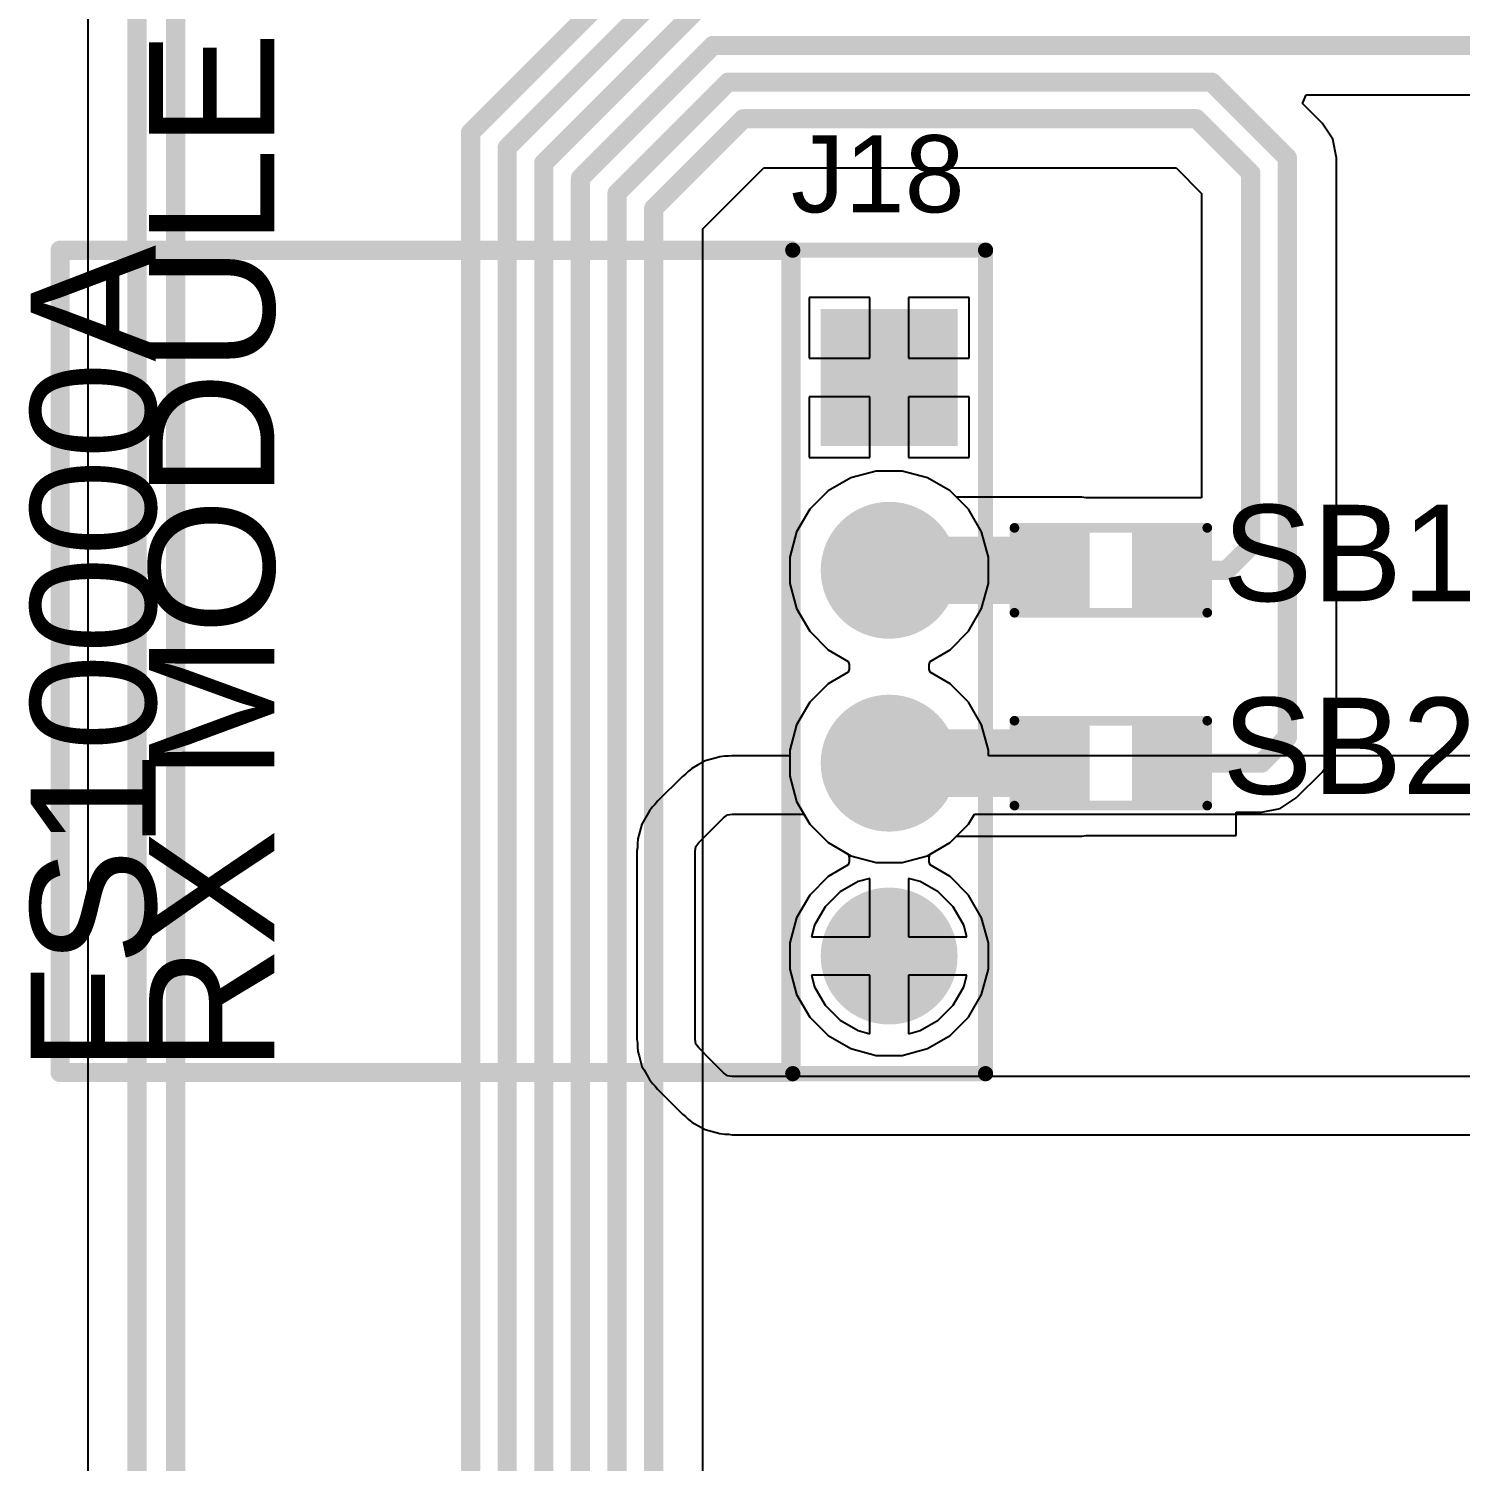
# Model space of a CAD drawing. Header units: millimetres. Extents: x 0 to 214, y 0 to 214.
# Drawn here: x 5.674 to 6.416, y 3.093 to 3.836 of the extents above; entities that cross this region are included whole.
import ezdxf

# ---------------------------------------------------------------- set-up
doc = ezdxf.new("R2010")
doc.units = ezdxf.units.MM
doc.header["$MEASUREMENT"] = 0
for name, color, linetype in [('BottomLayer', 5, 'Continuous'), ('BottomSolder', 6, 'Continuous'), ('MultiLayer', 9, 'Continuous'), ('PadHoleLayer', 156, 'Continuous'), ('TopLayer', 1, 'Continuous'), ('TopOverlay', 2, 'Continuous'), ('TopPaste', 8, 'Continuous'), ('TopSolder', 216, 'Continuous')]:
    doc.layers.add(name, color=color, linetype=linetype)
doc.styles.add('Arial', font='', dxfattribs={"height": 0.2})
doc.styles.get('Arial').set_extended_font_data('Arial')

# ---------------------------------------------------------------- blocks, each defined once
blk = doc.blocks.new('HDR1X4_F______196')
at = {"layer": 'BottomLayer'}
blk.add_hatch(color=5, dxfattribs=at).paths.add_polyline_path([(-0.1815, 0.0315), (-0.1185, 0.0315), (-0.1185, -0.0315), (-0.1815, -0.0315)])
h = blk.add_hatch(color=5, dxfattribs=at)
edge = h.paths.add_edge_path()
edge.add_arc((-0.05, 0), 0.0315, 0, 360)
h = blk.add_hatch(color=5, dxfattribs=at)
edge = h.paths.add_edge_path()
edge.add_arc((0.05, 0), 0.0315, 0, 360)
h = blk.add_hatch(color=5, dxfattribs=at)
edge = h.paths.add_edge_path()
edge.add_arc((0.15, 0), 0.0315, 0, 360)
at = {"layer": 'BottomSolder'}
blk.add_hatch(color=6, dxfattribs=at).paths.add_polyline_path([(-0.1855, 0.0355), (-0.1145, 0.0355), (-0.1145, -0.0355), (-0.1855, -0.0355)])
h = blk.add_hatch(color=6, dxfattribs=at)
edge = h.paths.add_edge_path()
edge.add_arc((-0.05, 0), 0.0355, 0, 360)
h = blk.add_hatch(color=6, dxfattribs=at)
edge = h.paths.add_edge_path()
edge.add_arc((0.05, 0), 0.0355, 0, 360)
h = blk.add_hatch(color=6, dxfattribs=at)
edge = h.paths.add_edge_path()
edge.add_arc((0.15, 0), 0.0355, 0, 360)
at = {"layer": 'MultiLayer'}
blk.add_hatch(color=9, dxfattribs=at).paths.add_polyline_path([(-0.1815, 0.0315), (-0.1185, 0.0315), (-0.1185, -0.0315), (-0.1815, -0.0315)])
h = blk.add_hatch(color=9, dxfattribs=at)
edge = h.paths.add_edge_path()
edge.add_arc((-0.05, 0), 0.0315, 0, 360)
h = blk.add_hatch(color=9, dxfattribs=at)
edge = h.paths.add_edge_path()
edge.add_arc((0.05, 0), 0.0315, 0, 360)
h = blk.add_hatch(color=9, dxfattribs=at)
edge = h.paths.add_edge_path()
edge.add_arc((0.15, 0), 0.0315, 0, 360)
at = {"layer": 'PadHoleLayer'}
h = blk.add_hatch(color=156, dxfattribs=at)
edge = h.paths.add_edge_path()
edge.add_arc((-0.15, 0), 0.0187, 0, 360)
h = blk.add_hatch(color=156, dxfattribs=at)
edge = h.paths.add_edge_path()
edge.add_arc((-0.05, 0), 0.0187, 0, 360)
h = blk.add_hatch(color=156, dxfattribs=at)
edge = h.paths.add_edge_path()
edge.add_arc((0.05, 0), 0.0187, 0, 360)
h = blk.add_hatch(color=156, dxfattribs=at)
edge = h.paths.add_edge_path()
edge.add_arc((0.15, 0), 0.0187, 0, 360)
at = {"layer": 'TopLayer'}
blk.add_hatch(color=1, dxfattribs=at).paths.add_polyline_path([(-0.1815, 0.0315), (-0.1185, 0.0315), (-0.1185, -0.0315), (-0.1815, -0.0315)])
h = blk.add_hatch(color=1, dxfattribs=at)
edge = h.paths.add_edge_path()
edge.add_arc((-0.05, 0), 0.0315, 0, 360)
h = blk.add_hatch(color=1, dxfattribs=at)
edge = h.paths.add_edge_path()
edge.add_arc((0.05, 0), 0.0315, 0, 360)
h = blk.add_hatch(color=1, dxfattribs=at)
edge = h.paths.add_edge_path()
edge.add_arc((0.15, 0), 0.0315, 0, 360)
at = {"layer": 'TopSolder'}
blk.add_hatch(color=216, dxfattribs=at).paths.add_polyline_path([(-0.1855, 0.0355), (-0.1145, 0.0355), (-0.1145, -0.0355), (-0.1855, -0.0355)])
h = blk.add_hatch(color=216, dxfattribs=at)
edge = h.paths.add_edge_path()
edge.add_arc((-0.05, 0), 0.0355, 0, 360)
h = blk.add_hatch(color=216, dxfattribs=at)
edge = h.paths.add_edge_path()
edge.add_arc((0.05, 0), 0.0355, 0, 360)
h = blk.add_hatch(color=216, dxfattribs=at)
edge = h.paths.add_edge_path()
edge.add_arc((0.15, 0), 0.0355, 0, 360)
at = {"layer": 'TopOverlay', "const_width": 0.00787}
for points in [[(-0.216, -0.05), (-0.216, 0.05)], [(0.211, 0.05), (-0.216, 0.05)], [(0.211, -0.05), (0.211, 0.05)], [(0.211, -0.05), (-0.216, -0.05)]]:
    blk.add_lwpolyline(points, dxfattribs=at)
at = {"layer": 'TopOverlay', "const_width": 0.00394}
for points in [[(-0.21797, 0.05, 1), (-0.21403, 0.05, 1)], [(-0.21797, 0.05, 1), (-0.21403, 0.05, 1)], [(0.20903, 0.05, 1), (0.21297, 0.05, 1)], [(0.20903, 0.05, 1), (0.21297, 0.05, 1)], [(-0.21797, -0.05, 1), (-0.21403, -0.05, 1)], [(-0.21797, -0.05, 1), (-0.21403, -0.05, 1)], [(0.20903, -0.05, 1), (0.21297, -0.05, 1)], [(0.20903, -0.05, 1), (0.21297, -0.05, 1)]]:
    blk.add_lwpolyline(points, format="xyb", close=True, dxfattribs=at)
blk = doc.blocks.new('S______B______255')
at = {"layer": 'TopLayer'}
for points in [[(-0.045, -0.0175), (-0.045, 0.0175), (-0.015, 0.0175), (-0.015, -0.0175)], [(0.015, -0.0175), (0.015, 0.0175), (0.045, 0.0175), (0.045, -0.0175)]]:
    blk.add_hatch(color=1, dxfattribs=at).paths.add_polyline_path(points)
at = {"layer": 'TopPaste'}
for points in [[(-0.045, -0.0175), (-0.045, 0.0175), (-0.015, 0.0175), (-0.015, -0.0175)], [(0.015, -0.0175), (0.015, 0.0175), (0.045, 0.0175), (0.045, -0.0175)]]:
    blk.add_hatch(color=8, dxfattribs=at).paths.add_polyline_path(points)
at = {"layer": 'TopSolder'}
for points in [[(-0.049, -0.0215), (-0.049, 0.0215), (-0.011, 0.0215), (-0.011, -0.0215)], [(0.011, -0.0215), (0.011, 0.0215), (0.049, 0.0215), (0.049, -0.0215)]]:
    blk.add_hatch(color=216, dxfattribs=at).paths.add_polyline_path(points)
at = {"layer": 'TopOverlay', "const_width": 0.005}
for points in [[(0.05, 0.022), (-0.05, 0.022)], [(-0.05, 0.022), (-0.05, -0.022)], [(0.05, 0.022), (0.05, -0.022)], [(0.05, -0.022), (-0.05, -0.022)]]:
    blk.add_lwpolyline(points, dxfattribs=at)
at = {"layer": 'TopOverlay', "const_width": 0.0025}
for points in [[(-0.05125, 0.022, 1), (-0.04875, 0.022, 1)], [(-0.05125, 0.022, 1), (-0.04875, 0.022, 1)], [(0.04875, 0.022, 1), (0.05125, 0.022, 1)], [(0.04875, 0.022, 1), (0.05125, 0.022, 1)], [(-0.05125, -0.022, 1), (-0.04875, -0.022, 1)], [(-0.05125, -0.022, 1), (-0.04875, -0.022, 1)], [(0.04875, -0.022, 1), (0.05125, -0.022, 1)], [(0.04875, -0.022, 1), (0.05125, -0.022, 1)]]:
    blk.add_lwpolyline(points, format="xyb", close=True, dxfattribs=at)
blk = doc.blocks.new('S______B______256')
at = {"layer": 'TopLayer'}
for points in [[(-0.045, -0.0175), (-0.045, 0.0175), (-0.015, 0.0175), (-0.015, -0.0175)], [(0.015, -0.0175), (0.015, 0.0175), (0.045, 0.0175), (0.045, -0.0175)]]:
    blk.add_hatch(color=1, dxfattribs=at).paths.add_polyline_path(points)
at = {"layer": 'TopPaste'}
for points in [[(-0.045, -0.0175), (-0.045, 0.0175), (-0.015, 0.0175), (-0.015, -0.0175)], [(0.015, -0.0175), (0.015, 0.0175), (0.045, 0.0175), (0.045, -0.0175)]]:
    blk.add_hatch(color=8, dxfattribs=at).paths.add_polyline_path(points)
at = {"layer": 'TopSolder'}
for points in [[(-0.049, -0.0215), (-0.049, 0.0215), (-0.011, 0.0215), (-0.011, -0.0215)], [(0.011, -0.0215), (0.011, 0.0215), (0.049, 0.0215), (0.049, -0.0215)]]:
    blk.add_hatch(color=216, dxfattribs=at).paths.add_polyline_path(points)
at = {"layer": 'TopOverlay', "const_width": 0.005}
for points in [[(0.05, 0.022), (-0.05, 0.022)], [(-0.05, 0.022), (-0.05, -0.022)], [(0.05, 0.022), (0.05, -0.022)], [(0.05, -0.022), (-0.05, -0.022)]]:
    blk.add_lwpolyline(points, dxfattribs=at)
at = {"layer": 'TopOverlay', "const_width": 0.0025}
for points in [[(-0.05125, 0.022, 1), (-0.04875, 0.022, 1)], [(-0.05125, 0.022, 1), (-0.04875, 0.022, 1)], [(0.04875, 0.022, 1), (0.05125, 0.022, 1)], [(0.04875, 0.022, 1), (0.05125, 0.022, 1)], [(-0.05125, -0.022, 1), (-0.04875, -0.022, 1)], [(-0.05125, -0.022, 1), (-0.04875, -0.022, 1)], [(0.04875, -0.022, 1), (0.05125, -0.022, 1)], [(0.04875, -0.022, 1), (0.05125, -0.022, 1)]]:
    blk.add_lwpolyline(points, format="xyb", close=True, dxfattribs=at)

msp = doc.modelspace()

# ---------------------------------------------------------------- hatches: boundary and pattern name
at = {"layer": 'TopLayer'}
for points in [[(6.11998, 3.5379), (6.21998, 3.5379), (6.21998, 3.5729), (6.11998, 3.5729)], [(6.11998, 3.4379), (6.21998, 3.4379), (6.21998, 3.4729), (6.11998, 3.4729)]]:
    msp.add_hatch(color=1, dxfattribs=at).paths.add_polyline_path(points)

# ---------------------------------------------------------------- linework, layer by layer
at = {"layer": 'BottomLayer'}
for p, q in [((6.10998, 3.69689), (6.07848, 3.69689)), ((6.07848, 3.69689), (6.07848, 3.6654)), ((6.10998, 3.6654), (6.10998, 3.69689)), ((6.16147, 3.69689), (6.12998, 3.69689)), ((6.12998, 3.69689), (6.12998, 3.6654)), ((6.16147, 3.6654), (6.16147, 3.69689)), ((6.07848, 3.6654), (6.10998, 3.6654)), ((6.12998, 3.6654), (6.16147, 3.6654)), ((6.10998, 3.6454), (6.07848, 3.6454)), ((6.07848, 3.6454), (6.07848, 3.6139)), ((6.10998, 3.6139), (6.10998, 3.6454)), ((6.16147, 3.6454), (6.12998, 3.6454)), ((6.12998, 3.6454), (6.12998, 3.6139)), ((6.16147, 3.6139), (6.16147, 3.6454)), ((6.07848, 3.6139), (6.10998, 3.6139)), ((6.12998, 3.6139), (6.16147, 3.6139)), ((6.1001, 3.60338), (6.08836, 3.5966)), ((6.1132, 3.60689), (6.1001, 3.60338)), ((6.12676, 3.60689), (6.1132, 3.60689)), ((6.13986, 3.60338), (6.12676, 3.60689)), ((6.1516, 3.5966), (6.13986, 3.60338)), ((6.08836, 3.5966), (6.07877, 3.58702)), ((6.16119, 3.58702), (6.1516, 3.5966)), ((6.07877, 3.58702), (6.07199, 3.57527)), ((6.16797, 3.57527), (6.16119, 3.58702)), ((6.07199, 3.57527), (6.06848, 3.56218)), ((6.17147, 3.56218), (6.16797, 3.57527)), ((6.06848, 3.56218), (6.06848, 3.54862)), ((6.17147, 3.54862), (6.17147, 3.56218)), ((6.06848, 3.54862), (6.07199, 3.53552)), ((6.16797, 3.53552), (6.17147, 3.54862)), ((6.07199, 3.53552), (6.07877, 3.52378)), ((6.16119, 3.52378), (6.16797, 3.53552)), ((6.07877, 3.52378), (6.08836, 3.51419)), ((6.1516, 3.51419), (6.16119, 3.52378)), ((6.08836, 3.51419), (6.09877, 3.50818)), ((6.14119, 3.50818), (6.1516, 3.51419)), ((6.09877, 3.50818), (6.09921, 3.50659)), ((6.09921, 3.50659), (6.09921, 3.5042)), ((6.14075, 3.50659), (6.14119, 3.50818)), ((6.14075, 3.5042), (6.14075, 3.50659)), ((6.09877, 3.50261), (6.08836, 3.4966)), ((6.09921, 3.5042), (6.09877, 3.50261)), ((6.14119, 3.50261), (6.14075, 3.5042)), ((6.1516, 3.4966), (6.14119, 3.50261)), ((6.08836, 3.4966), (6.07877, 3.48702)), ((6.16119, 3.48702), (6.1516, 3.4966)), ((6.07877, 3.48702), (6.07199, 3.47527)), ((6.16797, 3.47527), (6.16119, 3.48702)), ((6.07199, 3.47527), (6.06848, 3.46218)), ((6.17147, 3.46218), (6.16797, 3.47527)), ((6.06848, 3.46218), (6.06848, 3.45926)), ((6.17147, 3.45926), (6.17147, 3.46218)), ((6.02456, 3.45663), (6.02056, 3.45432)), ((6.03043, 3.4582), (6.02456, 3.45663)), ((6.02456, 3.45663), (6.02456, 3.45663)), ((6.02456, 3.45663), (6.02456, 3.45663)), ((6.03219, 3.45867), (6.03043, 3.4582)), ((6.03469, 3.459), (6.03219, 3.45867)), ((6.03219, 3.45867), (6.03219, 3.45867)), ((6.03219, 3.45867), (6.03219, 3.45867)), ((6.03668, 3.459), (6.03469, 3.459)), ((6.03864, 3.45926), (6.03668, 3.459)), ((6.06848, 3.45926), (6.03864, 3.45926)), ((7.80336, 3.45926), (6.17147, 3.45926)), ((6.01273, 3.44853), (5.99985, 3.43565)), ((6.01431, 3.44973), (6.01273, 3.44853)), ((6.01571, 3.45114), (6.01431, 3.44973)), ((6.01772, 3.45268), (6.01571, 3.45114)), ((6.02056, 3.45432), (6.01772, 3.45268)), ((6.01772, 3.45268), (6.01772, 3.45268)), ((6.01772, 3.45268), (6.01772, 3.45268)), ((5.99724, 3.43267), (5.99571, 3.43067)), ((5.99865, 3.43407), (5.99724, 3.43267)), ((5.99985, 3.43565), (5.99865, 3.43407)), ((5.99571, 3.43066), (5.99176, 3.42382)), ((5.99571, 3.43067), (5.99571, 3.43067)), ((5.99571, 3.43067), (5.99571, 3.43066)), ((6.02496, 3.41796), (6.03413, 3.42713)), ((6.03413, 3.42713), (6.03614, 3.42867)), ((6.03614, 3.42867), (6.03864, 3.429)), ((6.03864, 3.429), (6.07576, 3.429)), ((6.07576, 3.429), (6.07877, 3.42378)), ((6.16119, 3.42378), (6.1642, 3.429)), ((6.1642, 3.429), (7.80336, 3.429)), ((5.99176, 3.42382), (5.98971, 3.41619)), ((5.99176, 3.42382), (5.99176, 3.42382)), ((5.99176, 3.42382), (5.99176, 3.42382)), ((6.02125, 3.41425), (6.02496, 3.41796)), ((6.07877, 3.42378), (6.08836, 3.41419)), ((6.1516, 3.41419), (6.16119, 3.42378)), ((5.98938, 3.4117), (5.98912, 3.40974)), ((5.98971, 3.41619), (5.98938, 3.41369)), ((5.98938, 3.41369), (5.98938, 3.4117)), ((5.98971, 3.41619), (5.98971, 3.41619)), ((5.98971, 3.41619), (5.98971, 3.41619)), ((6.01938, 3.40974), (6.01971, 3.41224)), ((6.01971, 3.41224), (6.02125, 3.41425)), ((6.08836, 3.41419), (6.1001, 3.40741)), ((6.13986, 3.40741), (6.1516, 3.41419)), ((5.98912, 3.40974), (5.98912, 3.31226)), ((6.01938, 3.31226), (6.01938, 3.40974)), ((6.1001, 3.40741), (6.1132, 3.4039)), ((6.1132, 3.4039), (6.12676, 3.4039)), ((6.12676, 3.4039), (6.13986, 3.40741)), ((6.10998, 3.39568), (6.10396, 3.39406)), ((6.10998, 3.3654), (6.10998, 3.39568)), ((6.136, 3.39406), (6.12998, 3.39568)), ((6.12998, 3.39568), (6.12998, 3.3654)), ((6.0945, 3.3886), (6.08677, 3.38088)), ((6.10396, 3.39406), (6.0945, 3.3886)), ((6.14546, 3.3886), (6.136, 3.39406)), ((6.15318, 3.38088), (6.14546, 3.3886)), ((6.08677, 3.38088), (6.08131, 3.37141)), ((6.15865, 3.37141), (6.15318, 3.38088)), ((6.08131, 3.37141), (6.0797, 3.3654)), ((6.0797, 3.3654), (6.10998, 3.3654)), ((6.12998, 3.3654), (6.16026, 3.3654)), ((6.16026, 3.3654), (6.15865, 3.37141)), ((6.10998, 3.3454), (6.0797, 3.3454)), ((6.0797, 3.3454), (6.08131, 3.33938)), ((6.10998, 3.31512), (6.10998, 3.3454)), ((6.16026, 3.3454), (6.12998, 3.3454)), ((6.12998, 3.3454), (6.12998, 3.31512)), ((6.15865, 3.33938), (6.16026, 3.3454)), ((6.08131, 3.33938), (6.08677, 3.32992)), ((6.15318, 3.32992), (6.15865, 3.33938)), ((6.08677, 3.32992), (6.0945, 3.32219)), ((6.14546, 3.32219), (6.15318, 3.32992)), ((6.0945, 3.32219), (6.10396, 3.31673)), ((6.136, 3.31673), (6.14546, 3.32219)), ((6.10396, 3.31673), (6.10998, 3.31512)), ((6.12998, 3.31512), (6.136, 3.31673)), ((5.98912, 3.31226), (5.98938, 3.3103)), ((5.98938, 3.3103), (5.98938, 3.30831)), ((5.98938, 3.30831), (5.98971, 3.30581)), ((5.98971, 3.30581), (5.98971, 3.30581)), ((5.98971, 3.30581), (5.98971, 3.30581)), ((5.98971, 3.30581), (5.9903, 3.30359)), ((6.01971, 3.30976), (6.01938, 3.31226)), ((6.02125, 3.30775), (6.01971, 3.30976)), ((6.02769, 3.30131), (6.02125, 3.30775)), ((5.9903, 3.30359), (5.99176, 3.29818)), ((6.03413, 3.29487), (6.02769, 3.30131)), ((5.99176, 3.29818), (5.99176, 3.29818)), ((5.99176, 3.29818), (5.99176, 3.29818)), ((5.99176, 3.29818), (5.99272, 3.2965)), ((5.99272, 3.2965), (5.99571, 3.29134)), ((5.99571, 3.29134), (5.99724, 3.28933)), ((6.03614, 3.29333), (6.03413, 3.29487)), ((6.03864, 3.293), (6.03614, 3.29333)), ((7.28904, 3.293), (6.03864, 3.293)), ((5.99724, 3.28933), (5.99865, 3.28793)), ((5.99865, 3.28793), (5.99985, 3.28635)), ((5.99985, 3.28635), (6.01273, 3.27347)), ((6.01273, 3.27347), (6.01431, 3.27227)), ((6.01431, 3.27227), (6.01571, 3.27086)), ((6.01571, 3.27086), (6.01772, 3.26932)), ((6.01772, 3.26932), (6.02071, 3.2676)), ((6.02071, 3.2676), (6.02456, 3.26537)), ((6.02456, 3.26537), (6.02456, 3.26537)), ((6.02456, 3.26537), (6.02456, 3.26537)), ((6.02456, 3.26537), (6.03219, 3.26333)), ((6.03219, 3.26333), (6.03219, 3.26333)), ((6.03219, 3.26333), (6.03219, 3.26333)), ((6.03219, 3.26333), (6.03469, 3.263)), ((6.03469, 3.263), (6.03668, 3.263)), ((6.03668, 3.263), (6.03864, 3.26274)), ((6.03864, 3.26274), (7.28904, 3.26274))]:
    msp.add_line(p, q, dxfattribs=at)
at = {"layer": 'TopLayer'}
for p, q in [((5.70443, 4.01883), (5.70443, 2.86464)), ((6.33442, 3.7974), (6.33633, 3.80202)), ((6.34452, 3.78729), (6.33442, 3.7974)), ((6.33633, 3.80202), (6.79365, 3.80202)), ((6.35005, 3.77903), (6.34452, 3.78729)), ((6.35199, 3.76927), (6.35005, 3.77903)), ((6.35199, 3.46883), (6.35199, 3.76927)), ((6.02336, 3.73246), (6.05491, 3.76402)), ((6.05491, 3.76402), (6.26883, 3.76402)), ((6.26883, 3.76402), (6.28201, 3.75084)), ((6.28201, 3.75084), (6.28201, 3.5929)), ((6.02336, 2.7785), (6.02336, 3.73246)), ((6.10998, 3.69689), (6.07848, 3.69689)), ((6.07848, 3.69689), (6.07848, 3.6654)), ((6.10998, 3.6654), (6.10998, 3.69689)), ((6.16147, 3.69689), (6.12998, 3.69689)), ((6.12998, 3.69689), (6.12998, 3.6654)), ((6.16147, 3.6654), (6.16147, 3.69689)), ((6.07848, 3.6654), (6.10998, 3.6654)), ((6.12998, 3.6654), (6.16147, 3.6654)), ((6.10998, 3.6454), (6.07848, 3.6454)), ((6.07848, 3.6454), (6.07848, 3.6139)), ((6.10998, 3.6139), (6.10998, 3.6454)), ((6.16147, 3.6454), (6.12998, 3.6454)), ((6.12998, 3.6454), (6.12998, 3.6139)), ((6.16147, 3.6139), (6.16147, 3.6454)), ((6.07848, 3.6139), (6.10998, 3.6139)), ((6.12998, 3.6139), (6.16147, 3.6139)), ((6.1001, 3.60338), (6.08836, 3.5966)), ((6.1132, 3.60689), (6.1001, 3.60338)), ((6.12676, 3.60689), (6.1132, 3.60689)), ((6.13986, 3.60338), (6.12676, 3.60689)), ((6.1516, 3.5966), (6.13986, 3.60338)), ((6.08836, 3.5966), (6.07877, 3.58702)), ((6.15491, 3.59329), (6.1516, 3.5966)), ((6.21998, 3.59329), (6.15491, 3.59329)), ((6.22195, 3.5929), (6.21998, 3.59329)), ((6.28201, 3.5929), (6.22195, 3.5929)), ((6.07877, 3.58702), (6.07199, 3.57527)), ((6.07199, 3.57527), (6.06848, 3.56218)), ((6.06848, 3.56218), (6.06848, 3.54862)), ((6.06848, 3.54862), (6.07199, 3.53552)), ((6.07199, 3.53552), (6.07877, 3.52378)), ((6.07877, 3.52378), (6.08836, 3.51419)), ((6.08836, 3.51419), (6.09877, 3.50818)), ((6.09877, 3.50818), (6.09921, 3.50659)), ((6.09921, 3.50659), (6.09921, 3.5042)), ((6.09877, 3.50261), (6.08836, 3.4966)), ((6.09921, 3.5042), (6.09877, 3.50261)), ((6.08836, 3.4966), (6.07877, 3.48702)), ((6.07877, 3.48702), (6.07199, 3.47527)), ((6.07199, 3.47527), (6.06848, 3.46218)), ((6.06848, 3.46218), (6.06848, 3.44862)), ((6.35005, 3.45908), (6.35199, 3.46883)), ((6.34452, 3.45081), (6.35005, 3.45908)), ((6.06848, 3.44862), (6.07199, 3.43552)), ((6.33109, 3.43737), (6.34452, 3.45081)), ((6.07199, 3.43552), (6.07877, 3.42378)), ((6.32282, 3.43185), (6.33109, 3.43737)), ((6.29998, 3.4179), (6.29998, 3.42991)), ((6.29998, 3.42991), (6.31306, 3.42991)), ((6.31306, 3.42991), (6.32282, 3.43185)), ((6.07877, 3.42378), (6.08836, 3.41419)), ((6.1516, 3.41419), (6.15491, 3.4175)), ((6.15491, 3.4175), (6.21998, 3.4175)), ((6.21998, 3.4175), (6.22195, 3.4179)), ((6.22195, 3.4179), (6.29998, 3.4179)), ((6.08836, 3.41419), (6.09877, 3.40818)), ((6.14119, 3.40818), (6.1516, 3.41419)), ((6.09877, 3.40261), (6.08836, 3.3966)), ((6.09877, 3.40818), (6.09921, 3.40659)), ((6.09921, 3.4042), (6.09877, 3.40261)), ((6.09921, 3.40659), (6.09921, 3.4042)), ((6.14075, 3.40659), (6.14119, 3.40818)), ((6.14075, 3.4042), (6.14075, 3.40659)), ((6.14119, 3.40261), (6.14075, 3.4042)), ((6.1516, 3.3966), (6.14119, 3.40261)), ((6.08836, 3.3966), (6.07877, 3.38702)), ((6.16119, 3.38702), (6.1516, 3.3966)), ((6.07877, 3.38702), (6.07199, 3.37527)), ((6.16797, 3.37527), (6.16119, 3.38702)), ((6.07199, 3.37527), (6.06848, 3.36218)), ((6.17147, 3.36218), (6.16797, 3.37527)), ((6.06848, 3.36218), (6.06848, 3.34862)), ((6.17147, 3.34862), (6.17147, 3.36218)), ((6.06848, 3.34862), (6.07199, 3.33552)), ((6.16797, 3.33552), (6.17147, 3.34862)), ((6.07199, 3.33552), (6.07877, 3.32378)), ((6.16119, 3.32378), (6.16797, 3.33552)), ((6.07877, 3.32378), (6.08836, 3.31419)), ((6.1516, 3.31419), (6.16119, 3.32378)), ((6.08836, 3.31419), (6.1001, 3.30741)), ((6.13986, 3.30741), (6.1516, 3.31419)), ((6.1001, 3.30741), (6.1132, 3.3039)), ((6.12676, 3.3039), (6.13986, 3.30741)), ((6.1132, 3.3039), (6.12676, 3.3039))]:
    msp.add_line(p, q, dxfattribs=at)
at = {"layer": 'TopLayer', "const_width": 0.01}
for points in [[(5.72992, 2.85409), (5.72992, 4.0604)], [(5.74992, 2.8458), (5.74992, 3.94509)], [(5.90287, 3.78237), (6.005, 3.88451)], [(5.92187, 3.7745), (6.01287, 3.86551)], [(5.94087, 3.76663), (6.02074, 3.84651)], [(5.95987, 3.75876), (6.02861, 3.82751)], [(6.02861, 3.82751), (6.79365, 3.82751)], [(5.97887, 3.75089), (6.03648, 3.80851)], [(6.03648, 3.80851), (6.28726, 3.80851)], [(6.28726, 3.80851), (6.3265, 3.76927)], [(5.99787, 3.74302), (6.04435, 3.78951)], [(6.04435, 3.78951), (6.27939, 3.78951)], [(6.27939, 3.78951), (6.3075, 3.7614)], [(5.90287, 2.81785), (5.90287, 3.78237)], [(5.92187, 2.80998), (5.92187, 3.7745)], [(6.3265, 3.46883), (6.3265, 3.76927)], [(5.94087, 2.80211), (5.94087, 3.76663)], [(6.3075, 3.56789), (6.3075, 3.7614)], [(5.95987, 2.79424), (5.95987, 3.75876)], [(5.97887, 2.78637), (5.97887, 3.75089)], [(5.99787, 2.7785), (5.99787, 3.74302)], [(6.295, 3.5554), (6.3075, 3.56789)], [(6.26498, 3.5554), (6.295, 3.5554)], [(6.31306, 3.4554), (6.3265, 3.46883)], [(6.26498, 3.4554), (6.31306, 3.4554)]]:
    msp.add_lwpolyline(points, dxfattribs=at)
at = {"layer": 'TopLayer', "const_width": 0.005}
for points in [[(6.02611, 3.82751, 1), (6.03111, 3.82751, 1)], [(6.02611, 3.82751, 1), (6.03111, 3.82751, 1)], [(6.03398, 3.80851, 1), (6.03898, 3.80851, 1)], [(6.03398, 3.80851, 1), (6.03898, 3.80851, 1)], [(6.28476, 3.80851, 1), (6.28976, 3.80851, 1)], [(6.28476, 3.80851, 1), (6.28976, 3.80851, 1)], [(6.04185, 3.78951, 1), (6.04685, 3.78951, 1)], [(6.04185, 3.78951, 1), (6.04685, 3.78951, 1)], [(6.27689, 3.78951, 1), (6.28189, 3.78951, 1)], [(6.27689, 3.78951, 1), (6.28189, 3.78951, 1)], [(5.90037, 3.78237, 1), (5.90537, 3.78237, 1)], [(5.90037, 3.78237, 1), (5.90537, 3.78237, 1)], [(5.91937, 3.7745, 1), (5.92437, 3.7745, 1)], [(5.91937, 3.7745, 1), (5.92437, 3.7745, 1)], [(6.324, 3.76927, 1), (6.329, 3.76927, 1)], [(6.324, 3.76927, 1), (6.329, 3.76927, 1)], [(5.93837, 3.76663, 1), (5.94337, 3.76663, 1)], [(5.93837, 3.76663, 1), (5.94337, 3.76663, 1)], [(6.305, 3.7614, 1), (6.31, 3.7614, 1)], [(6.305, 3.7614, 1), (6.31, 3.7614, 1)], [(5.95737, 3.75876, 1), (5.96237, 3.75876, 1)], [(5.95737, 3.75876, 1), (5.96237, 3.75876, 1)], [(5.97637, 3.75089, 1), (5.98137, 3.75089, 1)], [(5.97637, 3.75089, 1), (5.98137, 3.75089, 1)], [(5.99537, 3.74302, 1), (6.00037, 3.74302, 1)], [(5.99537, 3.74302, 1), (6.00037, 3.74302, 1)], [(6.305, 3.56789, 1), (6.31, 3.56789, 1)], [(6.305, 3.56789, 1), (6.31, 3.56789, 1)], [(6.26248, 3.5554, 1), (6.26748, 3.5554, 1)], [(6.2925, 3.5554, 1), (6.2975, 3.5554, 1)], [(6.2925, 3.5554, 1), (6.2975, 3.5554, 1)], [(6.324, 3.46883, 1), (6.329, 3.46883, 1)], [(6.324, 3.46883, 1), (6.329, 3.46883, 1)], [(6.26248, 3.4554, 1), (6.26748, 3.4554, 1)], [(6.31056, 3.4554, 1), (6.31556, 3.4554, 1)], [(6.31056, 3.4554, 1), (6.31556, 3.4554, 1)]]:
    msp.add_lwpolyline(points, format="xyb", close=True, dxfattribs=at)
at = {"layer": 'TopOverlay', "const_width": 0.01}
for points in [[(5.69, 3.72136), (6.0691, 3.72136)], [(5.69, 3.295), (5.69, 3.72136)], [(6.0691, 3.295), (6.0691, 3.72136)], [(5.69, 3.295), (6.0691, 3.295)]]:
    msp.add_lwpolyline(points, dxfattribs=at)
at = {"layer": 'TopOverlay', "const_width": 0.005}
for points in [[(5.6875, 3.72136, 1), (5.6925, 3.72136, 1)], [(5.6875, 3.72136, 1), (5.6925, 3.72136, 1)], [(6.0666, 3.72136, 1), (6.0716, 3.72136, 1)], [(6.0666, 3.72136, 1), (6.0716, 3.72136, 1)], [(5.6875, 3.295, 1), (5.6925, 3.295, 1)], [(5.6875, 3.295, 1), (5.6925, 3.295, 1)], [(6.0666, 3.295, 1), (6.0716, 3.295, 1)], [(6.0666, 3.295, 1), (6.0716, 3.295, 1)]]:
    msp.add_lwpolyline(points, format="xyb", close=True, dxfattribs=at)

# ---------------------------------------------------------------- block references
for name, p, rotation in [('HDR1X4_F______196', (6.11998, 3.5054), 270), ('S______B______256', (6.23498, 3.5554), 180), ('S______B______255', (6.23498, 3.4554), 180)]:
    msp.add_blockref(name, p, dxfattribs=dict(rotation=rotation))

# ---------------------------------------------------------------- texts
at = {"layer": 'TopOverlay', "style": 'Arial'}
for s, p in [('RX MODULE', (5.80111, 3.29503)), ('FS10000A', (5.73963, 3.29503))]:
    msp.add_text(s, height=0.065, rotation=90, dxfattribs=at).set_placement(p)
for s, height, p in [('J18', 0.04, (6.06902, 3.74101)), ('SB19', 0.05, (6.29283, 3.53939)), ('SB20', 0.05, (6.29288, 3.43939))]:
    msp.add_text(s, height=height, dxfattribs=at).set_placement(p)

doc.saveas('drawing.dxf')
